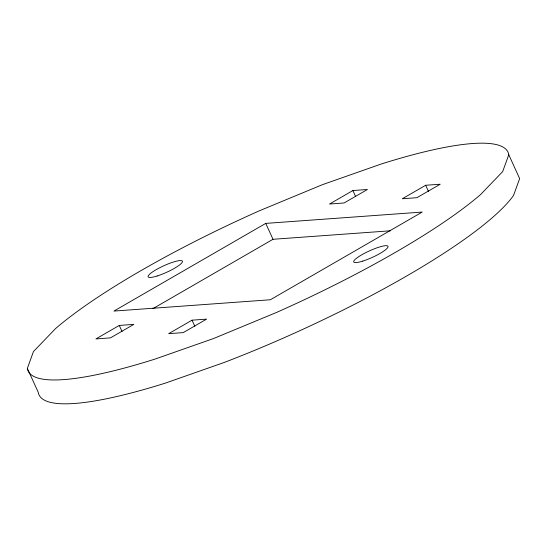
<?xml version="1.0" encoding="UTF-8"?>
<svg xmlns="http://www.w3.org/2000/svg" width="547" height="547" viewBox="0 0 547 547"><rect width="100%" height="100%" fill="white"/><g stroke="black" fill="none" stroke-linecap="round" stroke-linejoin="round"><path stroke-width="0.82" d="M27.35 368.404L33.456 351.557L55.555 328.576A263.702 49.866 -24.5 0 1 259.975 210.533L322.552 184.626L381.416 163.956A263.702 49.866 -24.5 0 1 508.778 154.739L519.65 178.595L513.544 195.443A263.702 49.866 -24.5 0 1 224.448 362.374L165.584 383.044A263.702 49.866 -24.5 0 1 38.222 392.261L27.35 368.404A263.702 49.866 -24.5 0 0 154.712 359.188L213.576 338.518L276.153 312.611A263.702 49.866 -24.5 0 0 480.574 194.575L502.672 171.587L508.778 154.739M265.753 223.395L113.899 311.079L270.375 299.756L422.229 212.065L265.753 223.395L273.001 239.292L390.36 230.8M119.267 325.438L95.903 338.928L110.46 337.875L133.824 324.385L119.267 325.438L122.029 331.496M352.89 190.541L329.526 204.031L344.084 202.971L367.447 189.488L352.89 190.541L355.653 196.599M152.845 308.679L273.001 239.292M192.045 320.173L168.688 333.663L183.238 332.61L206.602 319.12L192.045 320.173L194.807 326.231M425.669 185.269L402.305 198.759L416.862 197.706L440.226 184.216L425.669 185.269L428.472 191.429M157.167 275.982A18.837 3.562 -24.5 0 0 182.459 261.384A18.837 3.562 -24.5 0 0 156.168 269.671A18.837 3.562 -24.5 0 0 157.167 275.982M362.77 261.104A18.837 3.562 -24.5 0 0 388.062 246.506A18.837 3.562 -24.5 0 0 361.765 254.793A18.837 3.562 -24.5 0 0 362.77 261.104"/></g></svg>
